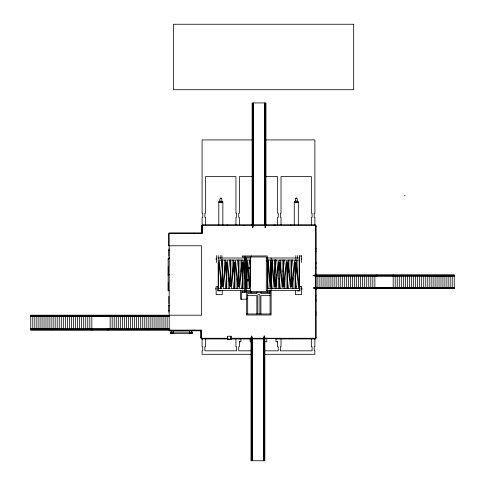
<?xml version="1.0" encoding="UTF-8"?>
<svg xmlns="http://www.w3.org/2000/svg" width="485" height="485" viewBox="0 0 485 485"><rect width="100%" height="100%" fill="white"/><g stroke="black" fill="none" stroke-linecap="round" stroke-linejoin="round"><path stroke-width="0.73" d="M225.852 260.033L222.706 286.496L222.706 260.033L226.216 260.033M225.204 288.533L226.78 275.292M233.994 260.033L230.848 286.496L230.848 260.033L234.358 260.033M233.352 288.533L234.485 278.972M242.136 260.033L238.99 286.496L238.99 260.033M241.494 288.533L242.712 278.238M274.71 273.261L276.286 260.033M275.638 288.533L278.784 262.064L278.784 288.533L275.486 288.533M283.028 271.794L284.428 260.033M283.78 288.533L286.926 262.064L286.926 288.533L283.628 288.533M291.261 271.06L292.57 260.033M291.921 288.533L295.068 262.064L295.068 288.533L291.776 288.533M264.586 225.082L265.477 224.44L265.944 225.082L265.059 225.731L264.586 225.082L264.586 102.941M220.19 198.207C222.197 196.698 222.427 202.136 220.82 202.166C219.22 201.621 219.45 197.765 221.451 198.207M220.19 201.899L220.505 201.669M295.662 198.207C297.663 196.698 297.893 202.136 296.293 202.166C294.692 201.621 294.922 197.765 296.923 198.207M295.662 201.899L295.977 201.669M316.462 288.266L315.82 288.733L315.171 288.266L315.42 287.508L316.462 287.847M404.526 195.679L405.096 195.388M252.455 104.02L253.134 104.02M252.455 120.577L253.134 120.577M252.455 121.056L253.134 121.056M252.455 137.849L253.134 137.849M252.455 138.328L253.134 138.328M252.8 139.922L202.087 139.922L202.087 213.212L202.76 213.212L202.76 217.28L202.087 217.28L202.087 225.61M265.671 139.922L314.874 139.922L314.874 213.212L314.195 213.212L314.195 217.28L314.874 217.28L314.874 224.852M252.455 155.121L253.134 155.121M252.455 155.6L253.134 155.6M252.455 172.393L253.134 172.393M252.455 172.878L253.134 172.878M252.121 176.564L239.408 176.564L239.408 213.212L238.729 213.212L238.729 217.28L239.408 217.28L239.408 224.852M265.586 176.564L277.553 176.564L277.553 213.212L278.232 213.212L278.232 217.28L277.553 217.28L277.553 224.852M252.455 189.671L253.134 189.671M252.455 190.15L253.134 190.15M252.455 206.919L253.134 206.937M252.455 207.422L253.134 207.422M252.455 223.955L253.134 223.973M265.944 224.458L265.604 224.458L265.604 103.541L264.925 103.541L264.925 224.458M265.944 224.743L274.086 224.743L274.086 225.422M227.065 225.082L227.744 225.082M274.086 225.082L275.31 225.082M290.376 225.082L291.048 225.082M253.473 225.422L316.159 225.422L316.159 249.854L315.48 249.854M315.82 226.44L316.159 226.44M193.612 233.224L194.285 233.224M315.82 248.835L316.159 248.835M169.18 248.963L168.847 248.963L168.847 256.177M168.847 250.484L169.18 250.484M315.48 250.533L316.159 250.533L316.159 266.138L315.48 266.138M315.82 251.545L316.159 251.545M299.603 256.007L301.337 256.007M169.18 257.632L168.847 257.632L168.847 259.057M218.171 257.996L250.8 257.996M266.653 257.996L299.603 257.996M169.18 258.523L168.162 258.523L168.162 290.836L169.18 290.836M168.162 259.287L168.671 259.287M222.463 260.033L219.099 260.033L222.245 286.496L222.245 260.033M230.727 260.033L227.241 260.033L230.387 286.496L230.387 260.033M242.555 260.033L235.383 260.033L238.529 286.496L238.529 260.033M246.992 260.033L243.525 260.033L244.719 271.794M267.659 260.033L270.636 260.033L270.636 286.496L268.229 260.033M271.497 260.033L278.317 260.033L275.171 286.496L275.171 259.511M279.366 260.033L286.459 260.033L283.319 286.483L283.319 260.033M287.702 260.033L290.994 260.033L290.994 286.496L287.847 260.033M291.309 260.033L294.607 260.033L291.461 286.496L291.461 260.033M295.31 260.033L299.136 260.033L299.136 286.496L295.995 260.033M315.82 262.743L316.159 262.743M315.82 263.761L316.159 263.761M168.671 266.665L168.246 266.665L168.246 274.468M315.48 266.817L316.159 266.817L316.159 274.959M168.246 267.089L168.671 267.089M245.386 267.665L250.472 267.665M315.82 267.835L316.159 267.835M245.386 268.684L250.472 268.684M315.82 273.94L316.159 273.94M168.246 274.043L168.671 274.043M168.162 274.552L169.18 274.552M168.162 274.807L169.18 274.807M315.82 274.904L454.245 274.904L454.245 288.636L316.572 288.636M315.82 275.213L454.245 275.213M168.162 275.316L168.671 275.316M315.001 275.553L312.97 275.553L315.001 275.722M315.82 275.838L454.245 275.838M315.82 276.153L454.245 276.153M245.386 279.881L250.472 279.881M245.386 280.894L250.472 280.894M168.671 282.694L168.246 282.694L168.246 290.497L168.671 290.497M168.246 283.119L168.671 283.119M221.681 286.496L220.548 286.496L220.548 288.702M295.529 286.496L296.662 286.496M315.48 287.035L316.159 287.035L316.159 276.317L315.48 276.317L315.48 338.948L291.048 338.948L291.048 338.269M316.499 287.387L454.245 287.387M454.245 287.702L316.523 287.702L316.523 288.326L454.245 288.326M315.171 287.969L313.14 287.969L315.171 288.138M221.93 288.533L218.638 288.533L218.638 262.064L221.778 288.533M226.465 288.533L223.167 288.533L226.313 262.064L226.313 288.533M230.072 288.533L226.78 288.533L226.78 262.064L229.926 288.533M234.607 288.533L231.315 288.533L234.461 262.076L234.461 288.533M238.214 288.533L234.922 288.533L234.922 262.064L238.068 288.533M242.749 288.533L239.457 288.533L242.603 262.064L242.603 289.048M246.441 288.533L243.064 288.533L243.064 262.064L244.707 278.238M279.099 288.533L282.391 288.533L279.245 262.064L279.245 288.533M287.241 288.533L290.533 288.533L287.387 262.064L287.387 288.533M295.383 288.533L298.675 288.533L295.529 262.064L295.529 288.714M315.82 289.751L316.159 289.751M168.246 290.072L168.671 290.072M250.8 290.563L218.171 290.563L218.171 255.546M266.653 290.563L299.603 290.563L299.603 255.546M220.548 290.903L217.832 290.903L217.832 286.496L216.14 286.496L216.14 294.637L222.245 294.637L222.245 290.194M297.226 290.903L299.942 290.903L299.942 286.496L301.64 286.496L301.64 294.637L295.529 294.637L295.529 290.194M267.12 291.582L270.084 291.582M270.084 292.6L242.33 292.6L242.33 291.582M270.084 293.619L260.924 293.619L260.924 292.261M247.689 295.656L256.85 295.656L256.85 313.977M270.084 295.656L260.924 295.656L260.924 313.977M315.82 295.856L316.159 295.856M315.48 296.875L316.159 296.875L316.159 288.733M315.48 297.554L316.159 297.554L316.159 313.164L315.48 313.164M246.671 298.202L247.689 298.202M246.671 299.215L240.566 299.215L240.566 290.563M315.82 299.93L316.159 299.93M315.82 300.949L316.159 300.949M168.847 305.78L169.18 305.78M168.847 310.624L169.18 310.624M315.82 312.146L316.159 312.146M315.48 313.843L316.159 313.843L316.159 338.269L264.737 338.269M246.671 313.977L270.424 313.977M315.82 314.856L316.159 314.856M30.755 315.535L169.18 315.535M30.755 316.214L169.18 316.214M30.755 316.553L169.18 316.553M30.755 328.769L169.18 328.769M30.755 329.109L169.18 329.109M30.755 329.788L169.18 329.788M170.199 330.467L192.593 330.467M193.612 330.467L194.285 330.467M195.303 330.467L200.802 330.467M201.481 330.806L194.285 330.806L194.285 330.127M170.538 333.049L173.254 333.049L173.254 330.467M192.254 333.049L189.538 333.049L189.538 330.467M227.604 336.402L227.689 339.118M230.999 336.402L230.915 339.118M200.802 337.251L201.481 337.251M315.82 337.251L316.159 337.251M228.065 338.269L200.802 338.269L200.802 330.127M230.29 338.269L263.488 338.269M225.907 338.609L226.586 338.609M241.651 338.609L243.464 338.609M264.313 338.609L275.729 338.609M290.376 338.609L291.048 338.609M227.604 338.948L226.586 338.948L226.586 338.269M230.593 338.948L242.197 338.948L242.197 338.269M251.018 338.948L242.876 338.948L242.876 338.269M227.604 339.118L230.999 339.118M239.408 341.767L240.906 341.767L240.906 338.809M251.569 341.767L250.139 341.767L250.139 338.809M277.553 341.767L275.983 341.767L275.983 338.809M251.351 350.825L238.729 350.825L238.729 346.751L239.408 346.751L239.408 341.501M264.792 350.825L278.232 350.825L278.232 346.751L277.553 346.751L277.553 341.501M251.491 354.299L202.087 354.299L202.087 350.825L202.76 350.825L202.76 346.751L202.087 346.751L202.087 338.457M264.804 354.299L314.874 354.299L314.874 350.825L314.195 350.825L314.195 346.751L314.874 346.751L314.874 338.457M263.828 356.269L264.507 356.269M263.828 356.772L264.507 356.754M263.828 373.541L264.507 373.541M263.828 374.02L264.507 374.02M263.828 390.819L264.507 390.819M263.828 391.298L264.507 391.298M263.828 408.091L264.507 408.091M263.828 408.57L264.507 408.57M263.828 425.363L264.507 425.363M263.828 425.842L264.507 425.842M263.828 442.635L264.507 442.635M263.828 443.114L264.507 443.114M263.828 459.671L264.507 459.671M220.82 201.633L221.451 201.899M296.608 201.669L296.923 201.899M264.658 338.039L263.901 337.79L263.434 338.439L264.325 339.082L264.658 338.039L264.658 341.767L266.811 341.767L266.811 338.069M295.153 276.032L296.638 288.533M287.362 278.972L288.496 288.533M279.706 260.033L282.852 286.496L282.852 260.033M279.13 278.238L280.354 288.533M237.42 260.033L238.905 272.528M229.278 260.033L230.587 271.054M221.136 260.033L222.36 270.321M272.024 260.033L274.71 286.496L274.71 260.033M271.394 280.445L272.212 288.533M245.562 260.033L246.604 270.321M245.167 276.201L246.21 286.496L246.21 260.033M245.149 282.652L245.749 288.533M267.471 281.179L268.138 288.533M249.636 260.033L250.036 264.44M453.53 287.702L453.53 288.326M452.208 276.153L452.208 287.387M450.177 276.153L450.177 287.387M448.14 276.153L448.14 287.387M446.103 276.153L446.103 287.387M444.066 276.153L444.066 287.387M442.035 276.153L442.035 287.387M439.998 276.153L439.998 287.387M437.961 276.153L437.961 287.387M435.924 276.153L435.924 287.387M434.13 287.702L434.13 288.326M433.887 276.153L433.887 287.387M433.408 287.702L433.408 288.326M431.856 276.153L431.856 287.387M429.819 276.153L429.819 287.387M427.782 276.153L427.782 287.387M425.745 276.153L425.745 287.387M423.708 276.153L423.708 287.387M421.677 276.153L421.677 287.387M419.64 276.153L419.64 287.387M417.603 276.153L417.603 287.387M415.566 276.153L415.566 287.387M413.832 287.702L413.832 288.326M413.535 276.153L413.535 287.387M413.111 287.702L413.111 288.326M411.498 276.153L411.498 287.387M409.461 276.153L409.461 287.387M407.424 276.153L407.424 287.387M405.387 276.153L405.387 287.387M403.356 276.153L403.356 287.387M401.319 276.153L401.319 287.387M399.282 276.153L399.282 287.387M397.245 276.153L397.245 287.387M395.208 276.153L395.208 287.387M393.177 274.904L393.177 288.636M392.159 287.702L392.159 288.326M377.906 287.702L377.906 288.326M376.887 274.904L376.887 276.153M376.887 287.387L376.887 288.636M374.856 276.153L374.856 287.387M372.82 276.153L372.82 287.387M370.782 276.153L370.782 287.387M368.745 276.153L368.745 287.387M366.708 276.153L366.708 287.387M364.678 276.153L364.678 287.387M362.641 276.153L362.641 287.387M360.604 276.153L360.604 287.387M358.567 276.153L358.567 287.387M357.384 287.702L357.384 288.326M356.681 287.702L356.681 288.326M356.536 276.153L356.536 287.387M354.499 276.153L354.499 287.387M352.462 276.153L352.462 287.387M350.425 276.153L350.425 287.387M348.388 276.153L348.388 287.387M346.357 276.153L346.357 287.387M344.32 276.153L344.32 287.387M342.283 276.153L342.283 287.387M340.246 276.153L340.246 287.387M338.209 276.153L338.209 287.387M337.53 287.702L337.53 288.326M336.826 287.702L336.826 288.326M336.178 276.153L336.178 287.387M334.141 276.153L334.141 287.387M332.104 276.153L332.104 287.387M330.067 276.153L330.067 287.387M328.036 276.153L328.036 287.387M325.999 276.153L325.999 287.387M323.962 276.153L323.962 287.387M321.925 276.153L321.925 287.387M319.888 276.153L319.888 287.387M317.857 276.153L317.857 287.387M315.82 249.854L315.82 250.533M315.82 296.875L315.82 298.099M315.82 313.164L315.82 313.843M315.48 275.013L315.48 224.743L291.048 224.743L291.048 225.422M314.462 338.609L314.462 338.948M311.406 224.852L311.406 217.28L312.085 217.28L312.085 213.212L311.406 213.212L311.406 176.564L281.021 176.564L281.021 213.212L280.342 213.212L280.342 217.28L281.021 217.28L281.021 224.852M311.406 338.457L311.406 346.751L312.085 346.751L312.085 350.825L280.342 350.825L280.342 346.751L281.021 346.751L281.021 338.457M301.979 288.114L301.979 289.29M301.676 258.426L301.676 259.602M301.337 255.546L301.337 262.482M298.33 201.899L298.33 225.107M297.566 255.546L297.566 258.432M297.105 260.033L297.105 273.643M295.832 255.546L295.832 258.432M295.832 259.59L295.832 260.748M294.256 201.899L294.256 225.107M293.031 277.947L293.031 288.533M292.067 338.609L292.067 338.948M290.376 225.422L290.376 224.743L274.765 224.743L274.765 225.422M290.376 338.269L290.376 338.948L275.716 338.948L275.716 338.269M289.357 338.609L289.357 338.948M288.957 260.033L288.957 272.127M284.889 278.699L284.889 288.533M280.815 260.033L280.815 272.127M276.747 274.922L276.747 288.533M276.735 338.609L276.735 338.948M272.673 260.033L272.673 267.593M271.103 257.996L271.103 314.995L246.671 314.995L246.671 292.279M270.084 290.563L270.084 313.977M268.605 260.033L268.605 267.593M267.302 292.6L267.302 255.959L242.33 255.959L242.33 256.977L266.283 256.977L266.283 291.582L241.585 291.582L241.585 299.215M267.029 260.033L267.029 262.064M266.35 338.269L266.35 338.609M265.944 225.082L265.944 102.941L252.115 102.941L252.115 225.082M265.35 224.44L265.35 222.403L265.18 224.44M265.35 225.731L265.18 227.768L265.18 225.731M264.846 338.609L264.846 460.75L251.018 460.75L251.018 339.233M264.792 338.269L264.792 338.609M264.507 339.233L264.507 460.15L263.828 460.15L263.828 339.233M264.246 225.422L264.246 224.743L253.528 224.743L253.528 225.422M264.198 337.79L264.198 335.759L264.028 337.79M264.198 339.082L264.198 341.119L264.028 339.082M263.488 338.609L263.488 460.75M263.434 338.269L263.434 338.948L252.715 338.948L252.715 338.269M259.905 313.977L259.905 294.637L257.868 294.637L257.868 313.977M256.85 292.261L256.85 293.619L247.689 293.619L247.689 313.977M253.473 102.941L253.473 225.082M252.934 224.61L252.764 222.573L252.764 224.61M252.934 225.901L252.764 227.938L252.764 225.901M252.376 339.361L252.376 460.75M252.036 339.233L252.036 460.15L251.357 460.15L251.357 339.233M251.782 337.96L251.782 335.929L251.612 337.96M251.491 255.959L251.491 256.977M251.491 291.582L251.491 292.6M250.472 256.704L250.472 292.6M249.999 338.609L249.999 338.948M249.169 283.24L249.169 288.533M246.671 257.996L246.671 291.582M245.386 256.977L245.386 291.582M244.367 256.704L244.367 292.6M244.028 225.422L244.028 224.743L252.17 224.743L252.17 225.422L201.481 225.422L201.481 233.224M243.888 338.609L243.888 338.948M243.349 225.422L243.349 224.743L227.744 224.743L227.744 225.422M241.027 260.033L241.027 271.37M239.82 338.609L239.82 338.948M238.802 338.609L238.802 338.948M236.959 278.699L236.959 288.533M235.94 224.852L235.94 217.28L236.619 217.28L236.619 213.212L235.94 213.212L235.94 176.564L205.555 176.564L205.555 213.212L204.876 213.212L204.876 217.28L205.555 217.28L205.555 224.852M235.94 338.457L235.94 346.751L236.619 346.751L236.619 350.825L204.876 350.825L204.876 346.751L205.555 346.751L205.555 338.457M232.885 260.033L232.885 272.127M228.817 277.947L228.817 288.533M227.065 225.422L227.065 224.743L202.633 224.743L202.633 233.564L168.501 233.564L168.501 245.78L201.481 245.78L201.481 315.195L30.755 315.195L30.755 330.127L201.481 330.127L201.481 338.948L225.907 338.948L225.907 338.269M224.888 338.609L224.888 338.948M224.743 260.033L224.743 273.637M222.857 201.899L222.857 225.107M221.942 255.546L221.942 258.432M221.942 259.59L221.942 262.482M220.669 277.19L220.669 288.533M220.208 255.546L220.208 258.432M218.79 201.899L218.79 225.107M216.437 255.546L216.437 262.482M216.098 258.426L216.098 259.602M215.801 288.114L215.801 289.29M202.5 338.609L202.5 338.948M201.954 225.422L201.954 232.885L194.285 232.885L194.285 233.564M201.142 330.806L201.142 337.251M195.303 330.127L195.303 330.806M193.612 233.564L193.612 232.885L169.18 232.885L169.18 330.806L193.612 330.806L193.612 330.127M192.593 330.127L192.593 330.806M191.575 330.467L191.575 333.049M171.217 330.467L171.217 333.049M170.199 330.127L170.199 330.806M168.847 296.329L168.847 303.634M168.847 304.786L168.847 312.207M168.477 315.535L168.477 316.214M168.477 329.109L168.477 329.788M167.143 316.553L167.143 328.769M165.112 316.553L165.112 328.769M163.075 316.553L163.075 328.769M161.038 316.553L161.038 328.769M159.001 316.553L159.001 328.769M156.964 316.553L156.964 328.769M154.933 316.553L154.933 328.769M152.896 316.553L152.896 328.769M150.859 316.553L150.859 328.769M148.822 316.553L148.822 328.769M148.174 315.535L148.174 316.214M148.174 329.109L148.174 329.788M147.47 315.535L147.47 316.214M147.47 329.109L147.47 329.788M146.791 316.553L146.791 328.769M144.754 316.553L144.754 328.769M142.717 316.553L142.717 328.769M140.68 316.553L140.68 328.769M138.643 316.553L138.643 328.769M136.612 316.553L136.612 328.769M134.575 316.553L134.575 328.769M132.538 316.553L132.538 328.769M130.501 316.553L130.501 328.769M128.464 316.553L128.464 328.769M128.319 315.535L128.319 316.214M128.319 329.109L128.319 329.788M127.616 315.535L127.616 316.214M127.616 329.109L127.616 329.788M126.433 316.553L126.433 328.769M124.396 316.553L124.396 328.769M122.359 316.553L122.359 328.769M120.322 316.553L120.322 328.769M118.291 316.553L118.291 328.769M116.254 316.553L116.254 328.769M114.218 316.553L114.218 328.769M112.18 316.553L112.18 328.769M110.144 316.553L110.144 328.769M108.113 315.195L108.113 316.553M108.113 328.769L108.113 330.127M107.094 315.535L107.094 316.214M107.094 329.109L107.094 329.788M92.841 315.535L92.841 316.214M92.841 329.109L92.841 329.788M91.823 315.195L91.823 330.127M89.792 316.553L89.792 328.769M87.755 316.553L87.755 328.769M85.718 316.553L85.718 328.769M83.681 316.553L83.681 328.769M81.644 316.553L81.644 328.769M79.613 316.553L79.613 328.769M77.576 316.553L77.576 328.769M75.539 316.553L75.539 328.769M73.502 316.553L73.502 328.769M71.889 315.535L71.889 316.214M71.889 329.109L71.889 329.788M71.465 316.553L71.465 328.769M71.168 315.535L71.168 316.214M71.168 329.109L71.168 329.788M69.434 316.553L69.434 328.769M67.397 316.553L67.397 328.769M65.36 316.553L65.36 328.769M63.323 316.553L63.323 328.769M61.292 316.553L61.292 328.769M59.255 316.553L59.255 328.769M57.218 316.553L57.218 328.769M55.181 316.553L55.181 328.769M53.144 316.553L53.144 328.769M51.592 315.535L51.592 316.214M51.592 329.109L51.592 329.788M51.113 316.553L51.113 328.769M50.87 315.535L50.87 316.214M50.87 329.109L50.87 329.788M49.076 316.553L49.076 328.769M47.039 316.553L47.039 328.769M45.002 316.553L45.002 328.769M42.965 316.553L42.965 328.769M40.934 316.553L40.934 328.769M38.897 316.553L38.897 328.769M36.86 316.553L36.86 328.769M34.823 316.553L34.823 328.769M32.792 316.553L32.792 328.769M31.47 315.535L31.47 316.214M31.47 329.109L31.47 329.788M297.311 201.154A2.037 0.861 0 0 1 297.602 202.56A2.037 0.861 0 0 1 294.377 202.19A2.037 0.861 0 0 1 296.293 201.039M221.839 201.154A2.037 0.861 0 0 1 222.385 202.451A2.037 0.861 0 0 1 219.262 202.451A2.037 0.861 0 0 1 219.808 201.154M252.012 224.646L252.012 225.864L252.527 226.24L253.685 225.864L253.685 224.646L252.527 224.27L252.012 224.646M252.297 224.852L252.297 225.652L253.394 225.652L253.055 224.61L252.297 224.852M264.428 224.476L264.428 225.695L265.586 226.071L266.101 225.695L266.101 224.476L265.586 224.1L264.428 224.476M250.854 338.003L250.854 339.215L251.375 339.591L252.533 339.215L252.533 338.003L252.012 337.621L250.854 338.003M251.145 338.209L251.145 339.009L252.242 339.009L252.242 338.209L251.145 338.209M263.276 337.833L263.276 339.045L263.791 339.421L264.949 339.045L264.949 337.833L264.434 337.457L263.276 337.833M315.038 274.801L314.662 275.959L315.65 276.674L316.256 276.474L316.632 275.316L316.256 274.801L315.038 274.801M315.25 275.086L315.001 275.85L316.05 276.189L316.293 275.425L315.25 275.086M315.208 287.217L314.832 288.375L315.208 288.89L316.426 288.89L316.802 288.375L316.426 287.217L315.208 287.217M353.698 24.25L173.369 24.25L173.369 89.701L353.698 89.701L353.698 24.25M253.134 103.541L252.455 103.541L252.455 224.458L253.134 224.458L253.134 103.541M250.011 260.033L247.599 260.033L250.011 286.496L250.011 260.033M249.551 288.533L247.138 288.533L247.138 262.064L249.551 288.533M270.175 288.533L267.762 288.533L267.762 262.064L270.175 288.533M274.249 288.533L271.564 288.533L271.564 262.064L274.249 288.533M192.254 332.164L170.538 332.164L170.538 333.516L192.254 333.516L192.254 332.164M230.999 336.232L227.604 336.232L227.604 339.627L230.999 339.627L230.999 336.232M264.507 339.724L263.828 339.724L264.507 339.742"/></g></svg>
